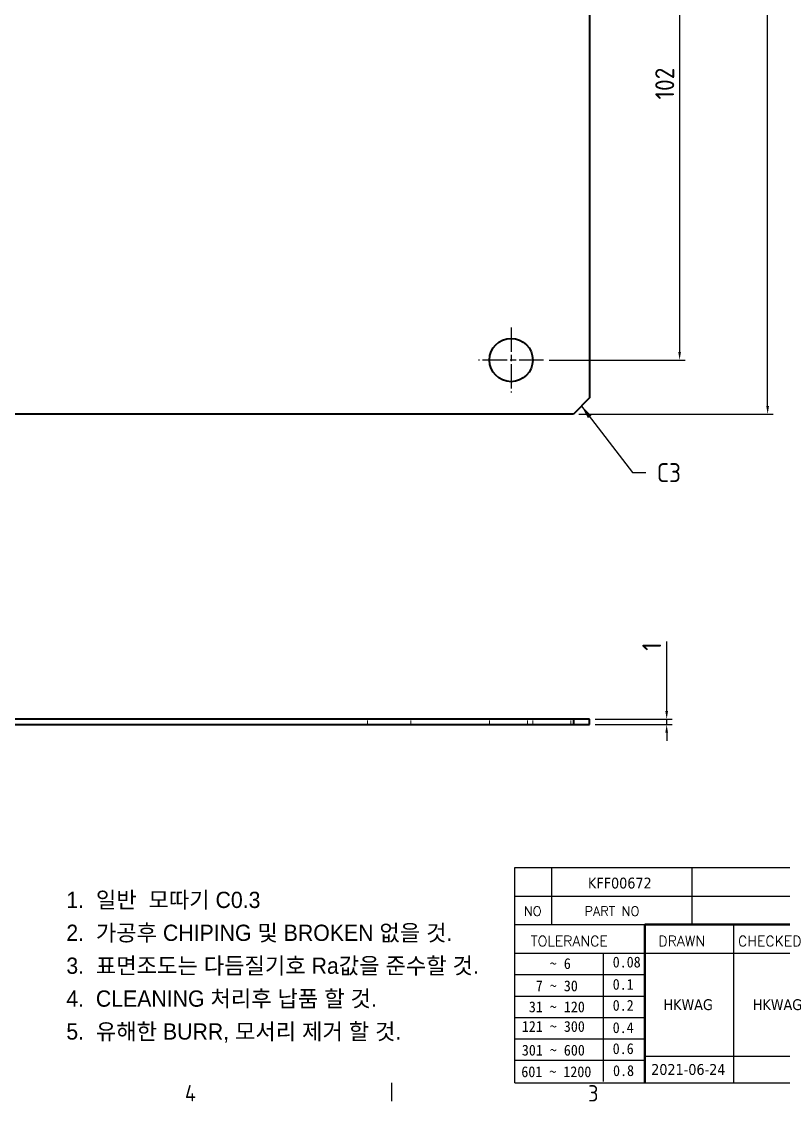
# Model space of a CAD drawing. Header units: millimetres. Extents: x 0 to 594, y 0 to 420.
# Drawn here: x 302.9 to 443.6, y 6.6 to 205.9 of the extents above; entities that cross this region are included whole.
import ezdxf
from ezdxf.enums import TextEntityAlignment as Align

# ---------------------------------------------------------------- set-up
doc = ezdxf.new("R2010")
doc.units = ezdxf.units.MM
doc.linetypes.add('CHAIN', pattern=[0.35429999999999995, 0.2362, -0.0295, 0.0591, -0.0295])
doc.linetypes.add('DASHED', pattern=[0.2067, 0.1654, -0.0413])
doc.layers.get('0').update_dxf_attribs({"color": 3, "lineweight": 25})
for name, color, linetype, lineweight in [('가려진 것(ISO)', 2, 'DASHED', 18), ('가시적인 것(ISO)', 3, 'Continuous', 40), ('경계(ISO)', 7, 'Continuous', 25), ('기호(ISO)', 5, 'Continuous', 25), ('제목(ISO)', 5, 'Continuous', 50), ('중심 표식(ISO)', 1, 'Continuous', 25), ('치수(ISO)', 2, 'Continuous', 25), ('해치(ISO)', 7, 'Continuous', 18)]:
    doc.layers.add(name, color=color, linetype=linetype, lineweight=lineweight)
doc.styles.add('HAN_291', font='')
doc.styles.add('HAN_370', font='', dxfattribs={"width": 2})
doc.styles.add('ISO Proportional', font='arial.ttf')
doc.styles.add('RC_284', font='ROMANC.shx')
doc.styles.add('RC_287', font='ROMANC.shx')
doc.styles.add('RC_292', font='ROMANC.shx')
doc.styles.add('ROMANT_294', font='romant.shx')
doc.styles.add('문자 텍스트_PSTEK_POSCO', font='isocp.shx')
doc.styles.add('치수 텍스트_PSTEK_POSCO', font='isocp.shx')
doc.styles.add('텍스트 스타일198', font='tahoma.ttf')
doc.styles.add('텍스트 스타일333', font='ROMANC.shx', dxfattribs={"width": 0.800000011920929})
doc.styles.get('HAN_291').set_extended_font_data('GulimChe')
doc.styles.get('HAN_370').set_extended_font_data('GulimChe')
doc.dimstyles.new('치수_PSTEK_POSCO', dxfattribs={"dimtxt": 3.5, "dimasz": 1.5, "dimexe": 1, "dimexo": 1, "dimgap": 1, "dimtad": 1, "dimrnd": 1e-08, "dimdsep": 46, "dimtxsty": '치수 텍스트_PSTEK_POSCO', "dimcen": 0.09, "dimdle": 10, "dimclrd": 7, "dimclre": 7, "dimclrt": 2, "dimadec": 1, "dimazin": 2, "dimtfac": 1, "dimtmove": 0, "dimatfit": 3, "dimfxl": 0, "dimtolj": 1, "dimlwd": -1, "dimlwe": -1, "dimarcsym": 0})
doc.dimstyles.new('치수_PSTEK_POSCO$7', dxfattribs={"dimtxt": 3.5, "dimasz": 2.5, "dimexe": 1, "dimexo": 1, "dimgap": 1, "dimtad": 1, "dimrnd": 1e-08, "dimdsep": 46, "dimtxsty": '치수 텍스트_PSTEK_POSCO', "dimcen": 0.09, "dimdle": 10, "dimclrd": 7, "dimclre": 7, "dimclrt": 2, "dimadec": 1, "dimazin": 2, "dimtfac": 1, "dimtmove": 0, "dimatfit": 3, "dimfxl": 0, "dimtolj": 1, "dimlwd": -1, "dimlwe": -1, "dimarcsym": 0})

# ---------------------------------------------------------------- blocks, each defined once
blk = doc.blocks.new('경계 Default Border')
at = {"layer": '경계(ISO)'}
blk.add_line((371.25, 10), (371.25, 6.599999666213989), dxfattribs=at)
at = {"layer": '경계(ISO)', "color": 2, "char_height": 3.00000011920929, "attachment_point": 7, "style": '문자 텍스트_PSTEK_POSCO'}
for s, insert in [('4', (333.0984701308117, 6.59999988079071)), ('3', (407.5435395229536, 6.57139439638704))]:
    blk.add_mtext(s, dxfattribs=dict(at, insert=insert))
blk = doc.blocks.new('제목 블록 PSTEK')
for color, points in [(252, [(317.2195697678507, 17.0593801673321), (322.0326348870767, 21.62682475217465), (322.2781991042243, 21.94392121864296), (317.0471853425802, 16.97985676345368), (318.7512090904202, 16.1899260703855), (316.0018030350395, 12.71868385740789), (316.3356552234328, 13.00206718743325), (318.9235935156908, 16.2694494742633)]), (5, [(321.6183518841322, 17.4193704504104), (319.5281351041078, 18.24969419629727), (322.4505835294948, 22.02344462252142), (317.2195697678507, 17.0593801673321), (318.9235935156908, 16.2694494742633), (316.1741874603099, 12.79820726128571)]), (1, [(324.4839107253602, 19.60711530335299), (325.2419748254881, 19.60711530335299), (325.2419748254881, 20.25857663940324), (321.2266040451076, 20.25857663940324), (321.2266040451076, 19.60711530335299), (321.9846681452406, 19.60711530335299), (321.9846681452406, 15.3430047401139), (324.4839107253602, 15.3430047401139)]), (252, [(324.6615819988275, 19.45905590879572), (325.4196460989604, 19.45905590879572), (325.4196460989604, 20.11051724484596), (325.2419748254881, 20.11051724484596), (325.2419748254881, 19.60711530335299), (324.4839107253602, 19.60711530335299), (324.4839107253602, 15.3430047401139), (322.1623394187076, 15.3430047401139), (322.1623394187076, 15.19494534555726), (324.6615819988275, 15.19494534555726)]), (1, [(329.2277337269622, 20.25857663940324), (325.65654113025, 20.25857663940324), (325.65654113025, 15.3430047401139), (329.3580259941756, 15.3430047401139), (329.3580259941756, 15.9944660761648), (328.1137701654877, 15.9944660761648), (328.1137701654877, 17.56360607323003), (329.2277337269622, 17.56360607323003), (329.2277337269622, 18.25543873810179), (328.1137701654877, 18.25543873810179), (328.1137701654877, 19.60711530335299), (329.2277337269622, 19.60711530335299)]), (252, [(328.2914414389548, 19.45905590879572), (329.4054050004294, 19.45905590879572), (329.4054050004294, 20.11051724484596), (329.2277337269622, 20.11051724484596), (329.2277337269622, 19.60711530335299), (328.1137701654877, 19.60711530335299), (328.1137701654877, 18.25543873810179), (328.2914414389548, 18.25543873810179)]), (1, [(332.3312149849806, 20.25857663940324), (329.8592894925411, 20.25857663940324), (329.8592894925411, 15.3430047401139), (332.3312149849806, 15.3430047401139), (332.3312149849806, 17.4318630164523), (333.0701931098801, 15.3430047401139), (335.4855464857051, 15.3430047401139), (334.2514536401189, 19.30614745124769), (335.4379594596742, 20.25857663940324), (334.3071782107978, 20.25857663940324), (332.3312149849806, 18.99741471888304)]), (252, [(332.5088862584528, 20.1105172448466), (332.3312149849806, 20.1105172448466), (332.3312149849806, 18.99741471888368), (332.5088862584528, 19.11081371413894)]), (252, [(335.6156307331414, 20.11051724484596), (335.2535118015555, 20.11051724484596), (334.2514536401189, 19.30614745124769), (335.4855464857051, 15.3430047401139), (333.1954852176545, 15.3430047401139), (333.2478643833523, 15.19494534555726), (335.6632177591723, 15.19494534555726), (334.4291249135862, 19.15808805669106)]), (252, [(321.9846681452406, 19.60711530335299), (321.4042753185749, 19.60711530335299), (321.4042753185749, 19.45905590879572), (321.9846681452406, 19.45905590879572)]), (252, [(328.2914414389548, 17.41554667867274), (329.4054050004294, 17.41554667867274), (329.4054050004294, 18.10737934354514), (329.2277337269622, 18.10737934354514), (329.2277337269622, 17.56360607323003), (328.1137701654877, 17.56360607323003), (328.1137701654877, 15.9944660761648), (328.2914414389548, 15.9944660761648)]), (252, [(332.5088862584528, 16.92964231796647), (332.3312149849806, 17.43186301645164), (332.3312149849806, 15.3430047401139), (330.0369607660135, 15.3430047401139), (330.0369607660135, 15.19494534555726), (332.5088862584528, 15.19494534555726)]), (252, [(329.5356972676428, 15.8464066816075), (329.3580259941756, 15.8464066816075), (329.3580259941756, 15.3430047401139), (325.8342124037171, 15.3430047401139), (325.8342124037171, 15.19494534555726), (329.5356972676428, 15.19494534555726)])]:
    blk.add_hatch(color=color).paths.add_polyline_path(points)
h = blk.add_hatch(color=1)
edge = h.paths.add_edge_path(flags=0)
edge.add_line((314.2242174273352, 19.60711530335299), (314.2242174273352, 17.00126995915134))
edge.add_line((314.2242174273352, 17.00126995915134), (314.3485873187598, 17.00126995915134))
edge.add_arc((314.3485873187598, 17.6527312952023), 0.6514613360509371, 270, 360)
edge.add_line((315.0000486548106, 17.6527312952023), (315.0000486548106, 18.95565396730211))
edge.add_arc((314.3485873187598, 18.95565396730212), 0.6514613360508712, 0, 90)
edge.add_line((314.3485873187598, 19.60711530335299), (314.2242174273352, 19.60711530335299))
edge = h.paths.add_edge_path()
edge.add_arc((314.9847713324306, 18.28938669179658), 1.969189947606664, 269.9999999999959, 450)
edge.add_line((314.9847713324306, 20.25857663940318), (311.7664314776902, 20.25857663940324))
edge.add_line((311.7664314776902, 20.25857663940324), (311.7664314776902, 15.3430047401139))
edge.add_line((311.7664314776902, 15.3430047401139), (314.2242174273352, 15.3430047401139))
edge.add_line((314.2242174273352, 15.3430047401139), (314.2242174273352, 16.32019674418991))
edge.add_line((314.2242174273352, 16.32019674418991), (314.9847713324307, 16.32019674418991))
h = blk.add_hatch(color=252)
edge = h.paths.add_edge_path()
edge.add_arc((314.9847713324309, 18.28938669179657), 1.969189947606666, 270, 406.8278729790604)
edge.add_arc((315.1624426058984, 18.1413272972396), 1.969189947606962, -90, 53.560984836317004, ccw=False)
edge.add_line((315.1624426058984, 16.17213734963263), (314.4018887008024, 16.17213734963263))
edge.add_line((314.4018887008024, 16.17213734963263), (314.4018887008024, 15.19494534555726))
edge.add_line((314.4018887008024, 15.19494534555726), (311.9441027511573, 15.19494534555726))
edge.add_line((311.9441027511573, 15.19494534555726), (311.9441027511573, 15.3430047401139))
edge.add_line((311.9441027511573, 15.3430047401139), (314.2242174273352, 15.3430047401139))
edge.add_line((314.2242174273352, 15.3430047401139), (314.2242174273352, 16.32019674418991))
edge.add_line((314.2242174273352, 16.32019674418991), (314.9847713324309, 16.32019674418991))
h = blk.add_hatch(color=252)
edge = h.paths.add_edge_path()
edge.add_line((314.4018887008024, 19.45905590879572), (314.5262585922315, 19.45905590879572))
edge.add_arc((314.5262585922314, 18.80759457274939), 0.6514613360463194, 60.4189348879147, 90.00000000000318, ccw=False)
edge.add_arc((314.3485873187602, 18.95565396730057), 0.6514613360524251, 39.96992292766206, 90.00000000009999)
edge.add_line((314.3485873187591, 19.60711530335307), (314.2242174273352, 19.60711530335298))
edge.add_line((314.2242174273352, 19.60711530335299), (314.2242174273352, 17.00126995915134))
edge.add_line((314.2242174273352, 17.00126995915134), (314.3485873187591, 17.00126995915134))
edge.add_arc((314.3485873187568, 17.652731295233), 0.6514613360816299, 270.0000000002, 274.6930825552478)
edge.add_line((314.4018887008024, 17.0034541317032), (314.4018887008024, 19.45905590879572))
at = {"layer": '해치(ISO)'}
h = blk.add_hatch(color=140, dxfattribs=at)
edge = h.paths.add_edge_path()
edge.add_ellipse((330.3660919371412, 20.15576403068321), major_axis=(9.100907360794343, 0), ratio=0.4069904968023172, start_angle=301.3098473703837, end_angle=507.7436900681698)
edge.add_ellipse((331.5340919371412, 20.4634168429492), major_axis=(-9.82350664112931, 0), ratio=0.3942600559756514, start_angle=111.51207141178469, end_angle=334.47025347086895, ccw=False)
edge.add_line((335.1363447531188, 16.8601935978785), (335.0955236905705, 16.99119398620872))
at = {"color": 180}
for p, q in [((182.475792979055, 11.79100474011392), (182.4757929790549, 51.56524660363496)), ((182.4757929790549, 51.56524660363496), (372.4757929537551, 51.56524660363496)), ((189.2651435055721, 51.56524660363496), (189.2651435055722, 41.00524660363494)), ((215.2152739891528, 41.00524660363494), (215.2152739891528, 51.56524660363496)), ((280.8758854511282, 51.56524660363496), (280.8758854511282, 41.00524660363494)), ((310.0881549537552, 51.56524660363496), (310.0881549537553, 41.00524660363494)), ((316.9044520275131, 51.56524660363496), (316.9044520275127, 41.00524660363494)), ((338.4566026226726, 51.56524660363496), (338.4566026226727, 41.00524660363494)), ((372.4757929537551, 51.56524660363496), (372.4757929537551, 11.79100474011389)), ((182.475792979055, 46.2852466036349), (372.4757929537551, 46.28524660363492)), ((182.475792979055, 41.00524660363493), (206.451475290024, 41.00524660363493)), ((222.9401812389276, 11.79100474011392), (222.9401812389276, 41.00524660363494)), ((239.4288871878316, 11.79100474011392), (239.4288871878316, 41.00524660363494)), ((255.9175931367356, 11.79100474011392), (255.9175931367356, 41.00524660363494)), ((268.6918866058747, 41.00524660363494), (268.6918866058747, 30.44524660363498)), ((280.8758854511282, 41.00524660363494), (280.8758854511282, 25.16524660363502)), ((310.088154953755, 41.00524660363494), (310.088154953755, 11.79100474011392)), ((182.475792979055, 35.72524660363497), (206.451475290024, 35.72524660363497)), ((198.8621818849491, 12.02524660363491), (198.8621818849491, 35.72524660363497)), ((206.451475290024, 35.72524660363497), (372.4757929537551, 35.72524660363497)), ((182.475792979055, 31.77524660363492), (206.451475290024, 31.77524660363492)), ((255.917593136736, 30.44524660363498), (372.4757929537552, 30.44524660363501)), ((182.475792979055, 27.82524660363487), (206.451475290024, 27.82524660363487)), ((255.9175931367359, 25.16524660363502), (372.4757929537552, 25.165246603635)), ((268.6918866058744, 25.16524660363502), (268.6918866058744, 11.79100474011392)), ((182.475792979055, 23.87524660363505), (206.451475290024, 23.87524660363505)), ((182.475792979055, 19.92524660363478), (206.451475290024, 19.92524660363478)), ((255.9175931367359, 19.88524660363481), (310.0881549537553, 19.88524660363481)), ((182.475792979055, 15.97524660363496), (206.451475290024, 15.97524660363496)), ((206.451475290024, 16.74100474011396), (255.9175931367359, 16.74100474011396)), ((182.475792979055, 11.79100474011392), (372.4757929537551, 11.79100474011389))]:
    blk.add_line(p, q, dxfattribs=at)
at = {"color": 7, "lineweight": 50}
for p, q in [((206.4514752900237, 11.79100474011392), (206.4514752900237, 41.00524660363494)), ((206.451475290024, 41.00524660363494), (372.4757929537551, 41.00524660363496))]:
    blk.add_line(p, q, dxfattribs=at)
at = {"color": 7}
for p, q in [((322.2781991042243, 21.94392121864296), (317.0471853425802, 16.97985676345368)), ((322.4505835294948, 22.02344462252142), (317.2195697678507, 17.0593801673321)), ((319.5281351041078, 18.24969419629727), (322.4505835294948, 22.02344462252142)), ((322.0326348870767, 21.62682475217465), (322.2781991042243, 21.94392121864296)), ((311.7664314776902, 20.25900474011391), (311.7664314776902, 15.34300474011391)), ((314.9847713324309, 20.25857663940324), (311.7664314776902, 20.25857663940324)), ((314.9847713324309, 20.25857663940324), (311.7664314776902, 20.25857663940324)), ((311.7664314776902, 20.25857663940324), (311.7664314776902, 15.3430047401139)), ((317.2195697678507, 17.0593801673321), (322.0326348870767, 21.62682475217465)), ((325.2419748254881, 20.25857663940324), (321.2266040451076, 20.25857663940324)), ((321.2266040451076, 20.25857663940324), (321.2266040451076, 19.60711530335299)), ((325.2419748254881, 20.25857663940324), (321.2266040451076, 20.25857663940324)), ((321.2266040451076, 20.25857663940324), (321.2266040451076, 19.60711530335299)), ((325.2419748254881, 19.60711530335299), (325.2419748254881, 20.25857663940324)), ((325.2419748254881, 19.60711530335299), (325.2419748254881, 20.25857663940324)), ((325.4196460989604, 20.11051724484596), (325.2419748254881, 20.11051724484596)), ((325.2419748254881, 20.11051724484596), (325.2419748254881, 19.60711530335299)), ((325.4196460989604, 19.45905590879572), (325.4196460989604, 20.11051724484596)), ((329.2277337269622, 20.25857663940324), (325.65654113025, 20.25857663940324)), ((325.65654113025, 20.25857663940324), (325.65654113025, 15.3430047401139)), ((325.65654113025, 20.25857663940324), (325.65654113025, 15.3430047401139)), ((329.2277337269622, 20.25857663940324), (325.65654113025, 20.25857663940324)), ((329.2277337269622, 19.60711530335299), (329.2277337269622, 20.25857663940324)), ((329.2277337269622, 19.60711530335299), (329.2277337269622, 20.25857663940324)), ((329.4054050004294, 20.11051724484596), (329.2277337269622, 20.11051724484596)), ((329.2277337269622, 20.11051724484596), (329.2277337269622, 19.60711530335299)), ((329.4054050004294, 19.45905590879572), (329.4054050004294, 20.11051724484596)), ((332.3312149849806, 20.25857663940324), (329.8592894925411, 20.25857663940324)), ((329.8592894925411, 20.25857663940324), (329.8592894925411, 15.3430047401139)), ((329.8592894925411, 20.25857663940324), (329.8592894925411, 15.3430047401139)), ((332.3312149849806, 20.25857663940324), (329.8592894925411, 20.25857663940324)), ((334.3071782107978, 20.25857663940324), (332.3312149849806, 18.99741471888304)), ((332.3312149849806, 18.99741471888304), (332.3312149849806, 20.25857663940324)), ((334.3071782107978, 20.25857663940324), (332.3312149849806, 18.99741471888304)), ((332.3312149849806, 18.99741471888304), (332.3312149849806, 20.25857663940324)), ((332.5088862584528, 20.1105172448466), (332.3312149849806, 20.1105172448466)), ((332.3312149849806, 20.1105172448466), (332.3312149849806, 18.99741471888368)), ((332.5088862584528, 19.11081371413894), (332.5088862584528, 20.1105172448466)), ((334.2514536401189, 19.30614745124769), (335.4379594596742, 20.25857663940324)), ((334.2514536401189, 19.30614745124769), (335.4379594596742, 20.25857663940324)), ((335.2535118015555, 20.11051724484596), (334.2514536401189, 19.30614745124769)), ((335.4379594596742, 20.25857663940324), (334.3071782107978, 20.25857663940324)), ((335.4379594596742, 20.25857663940324), (334.3071782107978, 20.25857663940324)), ((334.4291249135862, 19.15808805669104), (335.6156307331414, 20.11051724484596)), ((335.6156307331414, 20.11051724484596), (335.2535118015555, 20.11051724484596)), ((314.2242174273352, 17.00126995915134), (314.2242174273352, 19.60711530335299)), ((314.2242174273352, 19.60711530335299), (314.3485873187591, 19.60711530335299)), ((314.3485873187591, 19.60711530335299), (314.2242174273352, 19.60711530335299)), ((314.2242174273352, 19.60711530335299), (314.2242174273352, 17.00126995915134)), ((314.2242174273352, 17.00126995915134), (314.2242174273352, 19.60711530335299)), ((314.2242174273352, 19.60711530335299), (314.3485873187591, 19.60711530335299)), ((314.4018887008024, 19.45905590879572), (314.5262585922314, 19.45905590879572)), ((314.4018887008024, 17.0034541317032), (314.4018887008024, 19.45905590879572)), ((315.0000486548106, 18.95565396730275), (315.0000486548106, 17.65273129520161)), ((315.0000486548106, 18.95565396730275), (315.0000486548106, 17.65273129520161)), ((321.6183518841322, 17.4193704504104), (319.5281351041078, 18.24969419629727)), ((321.2266040451076, 19.60711530335299), (321.9846681452406, 19.60711530335299)), ((321.2266040451076, 19.60711530335299), (321.9846681452406, 19.60711530335299)), ((321.4042753185749, 19.60711530335299), (321.4042753185749, 19.45905590879572)), ((321.9846681452406, 19.60711530335299), (321.4042753185749, 19.60711530335299)), ((321.4042753185749, 19.45905590879572), (321.9846681452406, 19.45905590879572)), ((321.9846681452406, 19.60711530335299), (321.9846681452406, 15.3430047401139)), ((321.9846681452406, 19.45905590879572), (321.9846681452406, 19.60711530335299)), ((321.9846681452406, 19.60711530335299), (321.9846681452406, 15.3430047401139)), ((324.4839107253602, 19.60711530335299), (325.2419748254881, 19.60711530335299)), ((324.4839107253602, 15.3430047401139), (324.4839107253602, 19.60711530335299)), ((325.2419748254881, 19.60711530335299), (324.4839107253602, 19.60711530335299)), ((324.4839107253602, 19.60711530335299), (324.4839107253602, 15.3430047401139)), ((324.4839107253602, 19.60711530335299), (325.2419748254881, 19.60711530335299)), ((324.4839107253602, 15.3430047401139), (324.4839107253602, 19.60711530335299)), ((324.6615819988275, 19.45905590879572), (325.4196460989604, 19.45905590879572)), ((324.6615819988275, 15.19494534555726), (324.6615819988275, 19.45905590879572)), ((328.1137701654877, 18.25543873810179), (328.1137701654877, 19.60711530335299)), ((328.1137701654877, 19.60711530335299), (329.2277337269622, 19.60711530335299)), ((329.2277337269622, 19.60711530335299), (328.1137701654877, 19.60711530335299)), ((328.1137701654877, 19.60711530335299), (328.1137701654877, 18.25543873810179)), ((328.1137701654877, 18.25543873810179), (328.1137701654877, 19.60711530335299)), ((328.1137701654877, 19.60711530335299), (329.2277337269622, 19.60711530335299)), ((329.2277337269622, 18.25543873810179), (328.1137701654877, 18.25543873810179)), ((328.1137701654877, 18.25543873810179), (328.2914414389548, 18.25543873810179)), ((329.2277337269622, 18.25543873810179), (328.1137701654877, 18.25543873810179)), ((328.2914414389548, 18.25543873810179), (328.2914414389548, 19.45905590879572)), ((328.2914414389548, 19.45905590879572), (329.4054050004294, 19.45905590879572)), ((329.2277337269622, 17.56360607323003), (329.2277337269622, 18.25543873810179)), ((329.2277337269622, 17.56360607323003), (329.2277337269622, 18.25543873810179)), ((329.4054050004294, 18.10737934354514), (329.2277337269622, 18.10737934354514)), ((329.2277337269622, 18.10737934354514), (329.2277337269622, 17.56360607323003)), ((329.4054050004294, 17.41554667867274), (329.4054050004294, 18.10737934354514)), ((332.3312149849806, 18.99741471888368), (332.5088862584528, 19.11081371413894)), ((335.4855464857051, 15.3430047401139), (334.2514536401189, 19.30614745124769)), ((334.2514536401189, 19.30614745124769), (335.4855464857051, 15.3430047401139)), ((335.4855464857051, 15.3430047401139), (334.2514536401189, 19.30614745124769)), ((335.6632177591723, 15.19494534555726), (334.4291249135862, 19.15808805669104)), ((314.3485873187591, 17.00126995915134), (314.2242174273352, 17.00126995915134)), ((314.2242174273352, 17.00126995915134), (314.3485873187591, 17.00126995915134)), ((314.3485873187591, 17.00126995915134), (314.2242174273352, 17.00126995915134)), ((314.2242174273352, 16.32019674418991), (314.9847713324309, 16.32019674418991)), ((314.2242174273352, 15.3430047401139), (314.2242174273352, 16.32019674418991)), ((314.9847713324309, 16.32019674418991), (314.2242174273352, 16.32019674418991)), ((314.2242174273352, 16.32019674418991), (314.2242174273352, 15.3430047401139)), ((314.2242174273352, 16.32019674418991), (314.9847713324309, 16.32019674418991)), ((314.2242174273352, 15.3430047401139), (314.2242174273352, 16.32019674418991)), ((314.4018887008024, 16.17213734963263), (315.162442605898, 16.17213734963263)), ((314.4018887008024, 15.19494534555726), (314.4018887008024, 16.17213734963263)), ((318.7512090904202, 16.1899260703855), (316.0018030350395, 12.71868385740789)), ((316.1741874603099, 12.79820726128571), (321.6183518841322, 17.4193704504104)), ((318.9235935156908, 16.2694494742633), (316.1741874603099, 12.79820726128571)), ((316.3356552234328, 13.00206718743325), (318.9235935156908, 16.2694494742633)), ((317.0471853425802, 16.97985676345368), (318.7512090904202, 16.1899260703855)), ((318.9235935156908, 16.2694494742633), (317.2195697678507, 17.0593801673321)), ((317.2195697678507, 17.0593801673321), (318.9235935156908, 16.2694494742633)), ((328.1137701654877, 17.56360607323003), (329.2277337269622, 17.56360607323003)), ((328.1137701654877, 15.9944660761648), (328.1137701654877, 17.56360607323003)), ((329.2277337269622, 17.56360607323003), (328.1137701654877, 17.56360607323003)), ((328.1137701654877, 17.56360607323003), (328.1137701654877, 15.9944660761648)), ((328.1137701654877, 17.56360607323003), (329.2277337269622, 17.56360607323003)), ((328.1137701654877, 15.9944660761648), (328.1137701654877, 17.56360607323003)), ((329.3580259941756, 15.9944660761648), (328.1137701654877, 15.9944660761648)), ((328.1137701654877, 15.9944660761648), (328.2914414389548, 15.9944660761648)), ((329.3580259941756, 15.9944660761648), (328.1137701654877, 15.9944660761648)), ((328.2914414389548, 15.9944660761648), (328.2914414389548, 17.41554667867274)), ((328.2914414389548, 17.41554667867274), (329.4054050004294, 17.41554667867274)), ((329.3580259941756, 15.3430047401139), (329.3580259941756, 15.9944660761648)), ((329.3580259941756, 15.3430047401139), (329.3580259941756, 15.9944660761648)), ((332.3312149849806, 17.4318630164523), (333.0701931098801, 15.3430047401139)), ((332.3312149849806, 15.3430047401139), (332.3312149849806, 17.4318630164523)), ((332.5088862584528, 16.92964231796647), (332.3312149849806, 17.43186301645164)), ((332.3312149849806, 17.43186301645164), (332.3312149849806, 15.3430047401139)), ((332.3312149849806, 17.4318630164523), (333.0701931098801, 15.3430047401139)), ((332.3312149849806, 15.3430047401139), (332.3312149849806, 17.4318630164523)), ((332.5088862584528, 15.19494534555726), (332.5088862584528, 16.92964231796647)), ((345.0447381189468, 17.50375595811051), (344.9867755289346, 17.689895936919)), ((311.7664314776902, 15.3430047401139), (314.2242174273352, 15.3430047401139)), ((311.7664314776902, 15.3430047401139), (314.2242174273352, 15.3430047401139)), ((314.2242174273352, 15.3430047401139), (311.9441027511573, 15.3430047401139)), ((311.9441027511573, 15.3430047401139), (311.9441027511573, 15.19494534555726)), ((311.9441027511573, 15.19494534555726), (314.4018887008024, 15.19494534555726)), ((321.9846681452406, 15.3430047401139), (324.4839107253602, 15.3430047401139)), ((321.9846681452406, 15.3430047401139), (324.4839107253602, 15.3430047401139)), ((324.4839107253602, 15.3430047401139), (322.1623394187076, 15.3430047401139)), ((322.1623394187076, 15.3430047401139), (322.1623394187076, 15.19494534555726)), ((322.1623394187076, 15.19494534555726), (324.6615819988275, 15.19494534555726)), ((325.65654113025, 15.3430047401139), (329.3580259941756, 15.3430047401139)), ((325.65654113025, 15.3430047401139), (329.3580259941756, 15.3430047401139)), ((329.3580259941756, 15.3430047401139), (325.8342124037171, 15.3430047401139)), ((325.8342124037171, 15.3430047401139), (325.8342124037171, 15.19494534555726)), ((325.8342124037171, 15.19494534555726), (329.5356972676428, 15.19494534555726)), ((329.5356972676428, 15.8464066816075), (329.3580259941756, 15.8464066816075)), ((329.3580259941756, 15.8464066816075), (329.3580259941756, 15.3430047401139)), ((329.5356972676428, 15.19494534555726), (329.5356972676428, 15.8464066816075)), ((329.8592894925411, 15.3430047401139), (332.3312149849806, 15.3430047401139)), ((329.8592894925411, 15.3430047401139), (332.3312149849806, 15.3430047401139)), ((332.3312149849806, 15.3430047401139), (330.0369607660135, 15.3430047401139)), ((330.0369607660135, 15.3430047401139), (330.0369607660135, 15.19494534555726)), ((330.0369607660135, 15.19494534555726), (332.5088862584528, 15.19494534555726)), ((333.0701931098801, 15.3430047401139), (335.4855464857051, 15.3430047401139)), ((333.0701931098801, 15.3430047401139), (335.4855464857051, 15.3430047401139)), ((335.4855464857051, 15.3430047401139), (333.1954852176545, 15.3430047401139)), ((333.1954852176545, 15.3430047401139), (333.2478643833523, 15.19494534555726)), ((333.2478643833523, 15.19494534555726), (335.6632177591723, 15.19494534555726)), ((316.0018030350395, 12.71868385740789), (316.3356552234328, 13.00206718743325))]:
    blk.add_line(p, q, dxfattribs=at)
at = {"color": 5}
for p, q in [((322.4505835294948, 22.02344462252142), (317.2195697678507, 17.0593801673321)), ((319.5281351041078, 18.24969419629727), (322.4505835294948, 22.02344462252142)), ((321.6183518841322, 17.4193704504104), (319.5281351041078, 18.24969419629727)), ((316.1741874603099, 12.79820726128571), (321.6183518841322, 17.4193704504104)), ((318.9235935156908, 16.2694494742633), (316.1741874603099, 12.79820726128571)), ((317.2195697678507, 17.0593801673321), (318.9235935156908, 16.2694494742633))]:
    blk.add_line(p, q, dxfattribs=at)
at = {"color": 1}
for p, q in [((314.9847713324309, 20.25857663940324), (311.7664314776902, 20.25857663940324)), ((311.7664314776902, 20.25857663940324), (311.7664314776902, 15.3430047401139)), ((325.2419748254881, 20.25857663940324), (321.2266040451076, 20.25857663940324)), ((321.2266040451076, 20.25857663940324), (321.2266040451076, 19.60711530335299)), ((325.2419748254881, 19.60711530335299), (325.2419748254881, 20.25857663940324)), ((329.2277337269622, 20.25857663940324), (325.65654113025, 20.25857663940324)), ((325.65654113025, 20.25857663940324), (325.65654113025, 15.3430047401139)), ((329.2277337269622, 19.60711530335299), (329.2277337269622, 20.25857663940324)), ((332.3312149849806, 20.25857663940324), (329.8592894925411, 20.25857663940324)), ((329.8592894925411, 20.25857663940324), (329.8592894925411, 15.3430047401139)), ((334.3071782107978, 20.25857663940324), (332.3312149849806, 18.99741471888304)), ((332.3312149849806, 18.99741471888304), (332.3312149849806, 20.25857663940324)), ((334.2514536401189, 19.30614745124769), (335.4379594596742, 20.25857663940324)), ((335.4379594596742, 20.25857663940324), (334.3071782107978, 20.25857663940324)), ((314.2242174273352, 17.00126995915134), (314.2242174273352, 19.60711530335299)), ((314.2242174273352, 19.60711530335299), (314.3485873187591, 19.60711530335299)), ((315.0000486548106, 18.95565396730275), (315.0000486548106, 17.65273129520161)), ((321.2266040451076, 19.60711530335299), (321.9846681452406, 19.60711530335299)), ((321.9846681452406, 19.60711530335299), (321.9846681452406, 15.3430047401139)), ((324.4839107253602, 19.60711530335299), (325.2419748254881, 19.60711530335299)), ((324.4839107253602, 15.3430047401139), (324.4839107253602, 19.60711530335299)), ((328.1137701654877, 18.25543873810179), (328.1137701654877, 19.60711530335299)), ((328.1137701654877, 19.60711530335299), (329.2277337269622, 19.60711530335299)), ((329.2277337269622, 18.25543873810179), (328.1137701654877, 18.25543873810179)), ((329.2277337269622, 17.56360607323003), (329.2277337269622, 18.25543873810179)), ((335.4855464857051, 15.3430047401139), (334.2514536401189, 19.30614745124769)), ((314.3485873187591, 17.00126995915134), (314.2242174273352, 17.00126995915134)), ((314.2242174273352, 16.32019674418991), (314.9847713324309, 16.32019674418991)), ((314.2242174273352, 15.3430047401139), (314.2242174273352, 16.32019674418991)), ((328.1137701654877, 17.56360607323003), (329.2277337269622, 17.56360607323003)), ((328.1137701654877, 15.9944660761648), (328.1137701654877, 17.56360607323003)), ((329.3580259941756, 15.9944660761648), (328.1137701654877, 15.9944660761648)), ((329.3580259941756, 15.3430047401139), (329.3580259941756, 15.9944660761648)), ((332.3312149849806, 17.4318630164523), (333.0701931098801, 15.3430047401139)), ((332.3312149849806, 15.3430047401139), (332.3312149849806, 17.4318630164523)), ((311.7664314776902, 15.3430047401139), (314.2242174273352, 15.3430047401139)), ((321.9846681452406, 15.3430047401139), (324.4839107253602, 15.3430047401139)), ((325.65654113025, 15.3430047401139), (329.3580259941756, 15.3430047401139)), ((329.8592894925411, 15.3430047401139), (332.3312149849806, 15.3430047401139)), ((333.0701931098801, 15.3430047401139), (335.4855464857051, 15.3430047401139))]:
    blk.add_line(p, q, dxfattribs=at)
at = {"color": 7}
for centre, radius, start, end in [((314.9847713324309, 18.28938669179658), 1.969189947606665, 270, 90), ((314.9847713324309, 18.28938669179658), 1.969189947606665, 270, 90), ((314.3485873187598, 18.95565396730211), 0.6514613360508712, 0, 90), ((314.3485873187602, 18.95565396730057), 0.6514613360524251, 39.96992292766117, 90), ((314.3485873187598, 18.95565396730212), 0.6514613360508712, 0, 90), ((314.5262585922314, 18.80759457274939), 0.6514613360463193, 60.41893488791137, 90), ((314.9847713324307, 18.2893866917965), 1.969189947606594, 270, 46.82787297909833), ((315.1624426058984, 18.1413272972396), 1.969189947606961, 270, 53.56098483636067), ((314.3485873187597, 17.65273129520228), 0.6514613360509381, 270, 0), ((314.3485873187598, 17.6527312952023), 0.6514613360509381, 270, 0), ((314.3485873187568, 17.652731295233), 0.6514613360816299, 270, 274.6930825552478)]:
    blk.add_arc(centre, radius, start, end, dxfattribs=at)
at = {"color": 1}
for centre, radius, start, end in [((314.9847713324309, 18.28938669179657), 1.969189947606665, 270, 90), ((314.3485873187598, 18.95565396730211), 0.6514613360508712, 0, 90), ((314.3485873187598, 17.6527312952023), 0.6514613360509381, 270, 0)]:
    blk.add_arc(centre, radius, start, end, dxfattribs=at)
at = {"layer": '제목(ISO)', "lineweight": 18}
blk.add_line((182.475792979055, 35.72500474011393), (182.475792979055, 11.79100474011392), dxfattribs=at)
at = {"layer": '제목(ISO)'}
for p, q in [((322.2781991042243, 21.94392121864296), (317.0471853425802, 16.97985676345368)), ((322.4505835294948, 22.02344462252142), (317.2195697678507, 17.0593801673321)), ((319.5281351041078, 18.24969419629727), (322.4505835294948, 22.02344462252142)), ((322.0326348870767, 21.62682475217465), (322.2781991042243, 21.94392121864296)), ((314.9847713324306, 20.25857663940324), (311.7664314776902, 20.25857663940324)), ((311.7664314776902, 20.25857663940324), (311.7664314776902, 15.3430047401139)), ((317.2195697678507, 17.0593801673321), (322.0326348870767, 21.62682475217465)), ((325.2419748254881, 20.25857663940324), (321.2266040451076, 20.25857663940324)), ((321.2266040451076, 20.25857663940324), (321.2266040451076, 19.60711530335299)), ((325.2419748254881, 19.60711530335299), (325.2419748254881, 20.25857663940324)), ((325.4196460989604, 20.11051724484596), (325.2419748254881, 20.11051724484596)), ((325.2419748254881, 20.11051724484596), (325.2419748254881, 19.60711530335299)), ((325.4196460989604, 19.45905590879572), (325.4196460989604, 20.11051724484596)), ((329.2277337269622, 20.25857663940324), (325.65654113025, 20.25857663940324)), ((325.65654113025, 20.25857663940324), (325.65654113025, 15.3430047401139)), ((329.2277337269622, 19.60711530335299), (329.2277337269622, 20.25857663940324)), ((329.4054050004294, 20.11051724484596), (329.2277337269622, 20.11051724484596)), ((329.2277337269622, 20.11051724484596), (329.2277337269622, 19.60711530335299)), ((329.4054050004294, 19.45905590879572), (329.4054050004294, 20.11051724484596)), ((332.3312149849806, 20.25857663940324), (329.8592894925411, 20.25857663940324)), ((329.8592894925411, 20.25857663940324), (329.8592894925411, 15.3430047401139)), ((334.3071782107978, 20.25857663940324), (332.3312149849806, 18.99741471888304)), ((332.3312149849806, 18.99741471888304), (332.3312149849806, 20.25857663940324)), ((332.5088862584528, 20.1105172448466), (332.3312149849806, 20.1105172448466)), ((332.3312149849806, 20.1105172448466), (332.3312149849806, 18.99741471888368)), ((332.5088862584528, 19.11081371413894), (332.5088862584528, 20.1105172448466)), ((334.2514536401189, 19.30614745124769), (335.4379594596742, 20.25857663940324)), ((335.2535118015555, 20.11051724484596), (334.2514536401189, 19.30614745124769)), ((335.4379594596742, 20.25857663940324), (334.3071782107978, 20.25857663940324)), ((334.4291249135862, 19.15808805669106), (335.6156307331414, 20.11051724484596)), ((335.6156307331414, 20.11051724484596), (335.2535118015555, 20.11051724484596)), ((314.2242174273352, 17.00126995915134), (314.2242174273352, 19.60711530335299)), ((314.2242174273352, 19.60711530335299), (314.3485873187598, 19.60711530335299)), ((314.3485873187591, 19.60711530335299), (314.2242174273352, 19.60711530335299)), ((314.2242174273352, 19.60711530335299), (314.2242174273352, 17.00126995915134)), ((314.4018887008024, 19.45905590879572), (314.5262585922314, 19.45905590879572)), ((314.4018887008024, 17.0034541317032), (314.4018887008024, 19.45905590879572)), ((315.0000486548106, 18.95565396730211), (315.0000486548106, 17.6527312952023)), ((321.6183518841322, 17.4193704504104), (319.5281351041078, 18.24969419629727)), ((321.2266040451076, 19.60711530335299), (321.9846681452406, 19.60711530335299)), ((321.9846681452406, 19.60711530335299), (321.4042753185749, 19.60711530335299)), ((321.4042753185749, 19.60711530335299), (321.4042753185749, 19.45905590879572)), ((321.4042753185749, 19.45905590879572), (321.9846681452406, 19.45905590879572)), ((321.9846681452406, 19.60711530335299), (321.9846681452406, 15.3430047401139)), ((321.9846681452406, 19.45905590879572), (321.9846681452406, 19.60711530335299)), ((324.4839107253602, 19.60711530335299), (325.2419748254881, 19.60711530335299)), ((324.4839107253602, 15.3430047401139), (324.4839107253602, 19.60711530335299)), ((325.2419748254881, 19.60711530335299), (324.4839107253602, 19.60711530335299)), ((324.4839107253602, 19.60711530335299), (324.4839107253602, 15.3430047401139)), ((324.6615819988275, 19.45905590879572), (325.4196460989604, 19.45905590879572)), ((324.6615819988275, 15.19494534555726), (324.6615819988275, 19.45905590879572)), ((328.1137701654877, 18.25543873810179), (328.1137701654877, 19.60711530335299)), ((328.1137701654877, 19.60711530335299), (329.2277337269622, 19.60711530335299)), ((329.2277337269622, 19.60711530335299), (328.1137701654877, 19.60711530335299)), ((328.1137701654877, 19.60711530335299), (328.1137701654877, 18.25543873810179)), ((329.2277337269622, 18.25543873810179), (328.1137701654877, 18.25543873810179)), ((328.1137701654877, 18.25543873810179), (328.2914414389548, 18.25543873810179)), ((328.2914414389548, 19.45905590879572), (329.4054050004294, 19.45905590879572)), ((328.2914414389548, 18.25543873810179), (328.2914414389548, 19.45905590879572)), ((329.2277337269622, 17.56360607323003), (329.2277337269622, 18.25543873810179)), ((329.4054050004294, 18.10737934354514), (329.2277337269622, 18.10737934354514)), ((329.2277337269622, 18.10737934354514), (329.2277337269622, 17.56360607323003)), ((329.4054050004294, 17.41554667867274), (329.4054050004294, 18.10737934354514)), ((332.3312149849806, 18.99741471888368), (332.5088862584528, 19.11081371413894)), ((335.4855464857051, 15.3430047401139), (334.2514536401189, 19.30614745124769)), ((334.2514536401189, 19.30614745124769), (335.4855464857051, 15.3430047401139)), ((335.6632177591723, 15.19494534555726), (334.4291249135862, 19.15808805669106)), ((314.3485873187598, 17.00126995915134), (314.2242174273352, 17.00126995915134)), ((314.2242174273352, 17.00126995915134), (314.3485873187591, 17.00126995915134)), ((314.2242174273352, 15.3430047401139), (314.2242174273352, 16.32019674418991)), ((314.2242174273352, 16.32019674418991), (314.9847713324307, 16.32019674418991)), ((314.9847713324309, 16.32019674418991), (314.2242174273352, 16.32019674418991)), ((314.2242174273352, 16.32019674418991), (314.2242174273352, 15.3430047401139)), ((314.4018887008024, 15.19494534555726), (314.4018887008024, 16.17213734963263)), ((314.4018887008024, 16.17213734963263), (315.1624426058984, 16.17213734963263)), ((318.7512090904202, 16.1899260703855), (316.0018030350395, 12.71868385740789)), ((316.1741874603099, 12.79820726128571), (321.6183518841322, 17.4193704504104)), ((318.9235935156908, 16.2694494742633), (316.1741874603099, 12.79820726128571)), ((316.3356552234328, 13.00206718743325), (318.9235935156908, 16.2694494742633)), ((317.0471853425802, 16.97985676345368), (318.7512090904202, 16.1899260703855)), ((317.2195697678507, 17.0593801673321), (318.9235935156908, 16.2694494742633)), ((318.9235935156908, 16.2694494742633), (317.2195697678507, 17.0593801673321)), ((328.1137701654877, 15.9944660761648), (328.1137701654877, 17.56360607323003)), ((328.1137701654877, 17.56360607323003), (329.2277337269622, 17.56360607323003)), ((329.2277337269622, 17.56360607323003), (328.1137701654877, 17.56360607323003)), ((328.1137701654877, 17.56360607323003), (328.1137701654877, 15.9944660761648)), ((329.3580259941756, 15.9944660761648), (328.1137701654877, 15.9944660761648)), ((328.1137701654877, 15.9944660761648), (328.2914414389548, 15.9944660761648)), ((328.2914414389548, 17.41554667867274), (329.4054050004294, 17.41554667867274)), ((328.2914414389548, 15.9944660761648), (328.2914414389548, 17.41554667867274)), ((329.3580259941756, 15.3430047401139), (329.3580259941756, 15.9944660761648)), ((332.3312149849806, 15.3430047401139), (332.3312149849806, 17.4318630164523)), ((332.3312149849806, 17.4318630164523), (333.0701931098801, 15.3430047401139)), ((332.5088862584528, 16.92964231796647), (332.3312149849806, 17.43186301645164)), ((332.3312149849806, 17.43186301645164), (332.3312149849806, 15.3430047401139)), ((332.5088862584528, 15.19494534555726), (332.5088862584528, 16.92964231796647)), ((311.7664314776902, 15.3430047401139), (314.2242174273352, 15.3430047401139)), ((314.2242174273352, 15.3430047401139), (311.9441027511573, 15.3430047401139)), ((311.9441027511573, 15.3430047401139), (311.9441027511573, 15.19494534555726)), ((311.9441027511573, 15.19494534555726), (314.4018887008024, 15.19494534555726)), ((321.9846681452406, 15.3430047401139), (324.4839107253602, 15.3430047401139)), ((324.4839107253602, 15.3430047401139), (322.1623394187076, 15.3430047401139)), ((322.1623394187076, 15.3430047401139), (322.1623394187076, 15.19494534555726)), ((322.1623394187076, 15.19494534555726), (324.6615819988275, 15.19494534555726)), ((325.65654113025, 15.3430047401139), (329.3580259941756, 15.3430047401139)), ((329.3580259941756, 15.3430047401139), (325.8342124037171, 15.3430047401139)), ((325.8342124037171, 15.3430047401139), (325.8342124037171, 15.19494534555726)), ((325.8342124037171, 15.19494534555726), (329.5356972676428, 15.19494534555726)), ((329.5356972676428, 15.8464066816075), (329.3580259941756, 15.8464066816075)), ((329.3580259941756, 15.8464066816075), (329.3580259941756, 15.3430047401139)), ((329.5356972676428, 15.19494534555726), (329.5356972676428, 15.8464066816075)), ((329.8592894925411, 15.3430047401139), (332.3312149849806, 15.3430047401139)), ((332.3312149849806, 15.3430047401139), (330.0369607660135, 15.3430047401139)), ((330.0369607660135, 15.3430047401139), (330.0369607660135, 15.19494534555726)), ((330.0369607660135, 15.19494534555726), (332.5088862584528, 15.19494534555726)), ((333.0701931098801, 15.3430047401139), (335.4855464857051, 15.3430047401139)), ((335.4855464857051, 15.3430047401139), (333.1954852176545, 15.3430047401139)), ((333.1954852176545, 15.3430047401139), (333.2478643833523, 15.19494534555726)), ((333.2478643833523, 15.19494534555726), (335.6632177591723, 15.19494534555726)), ((316.0018030350395, 12.71868385740789), (316.3356552234328, 13.00206718743325))]:
    blk.add_line(p, q, dxfattribs=at)
at = {"layer": '제목(ISO)', "color": 4}
blk.add_line((335.1363447531188, 16.8601935978785), (335.0955236905705, 16.99119398620872), dxfattribs=at)
at = {"layer": '제목(ISO)'}
for centre, radius, start, end in [((314.9847713324306, 18.28938669179658), 1.969189947606664, 46.82787297909431, 90), ((314.3485873187598, 18.95565396730212), 0.6514613360508712, 0, 90), ((314.3485873187602, 18.95565396730057), 0.6514613360524251, 39.96992292766117, 90), ((314.5262585922314, 18.80759457274939), 0.6514613360463193, 60.41893488791137, 90), ((314.9847713324307, 18.2893866917965), 1.969189947606594, 270, 46.82787297909833), ((314.9847713324309, 18.28938669179657), 1.969189947606666, 270, 46.8278729790603), ((315.1624426058984, 18.1413272972396), 1.969189947606962, 270, 53.56098483631701), ((314.3485873187598, 17.6527312952023), 0.6514613360509371, 270, 0), ((314.3485873187568, 17.652731295233), 0.6514613360816299, 270, 274.6930825552478)]:
    blk.add_arc(centre, radius, start, end, dxfattribs=at)
at = {"layer": '제목(ISO)', "color": 4}
for centre, major_axis, ratio, start_param, end_param in [((331.5340919371412, 20.4634168429492), (9.82350664112931, 0), 0.3942600559756514, 5.087845455444478, 8.97919982663645), ((330.3660919371412, 20.15576403068321), (9.100907360794343, 0), 0.4069904968023172, 5.258848905294775, 8.861799147915196)]:
    blk.add_ellipse(centre, major_axis=major_axis, ratio=ratio, start_param=start_param, end_param=end_param, dxfattribs=at)
at = {"color": 2}
for s, height, style, p in [('NO', 1.742399930953979, 'RC_284', (184.135398793432, 42.62317362549192)), ('PART NO', 1.742399930953979, 'RC_284', (195.3359407378685, 42.62317362549192)), ('DESCRIPTION', 1.742399930953979, 'RC_284', (240.4025565652523, 42.62317362549192)), ("Q'TY", 1.742399930953979, 'RC_284', (310.1440786515383, 42.62317362549192)), ('COLOR/FINISH', 1.742399930953979, 'RC_284', (317.7725341324144, 42.62317362549192)), ('REMARK', 1.742399930953979, 'RC_284', (348.346649953877, 42.62317362549192)), (' TOLERANCE', 1.899999976158142, 'RC_287', (184.0872874387979, 37.00893196870329)), ('DRAWN', 1.899999976158142, 'RC_287', (208.9766620976279, 37.00893196870329)), ('CHECKED', 1.899999976158142, 'RC_287', (223.6856844514997, 37.00893196870329)), ('APPROVED', 1.899999976158142, 'RC_287', (239.7795453577791, 37.00893196870329)), ('UNIT', 1.742399930953979, 'RC_284', (259.1652673287452, 37.34317362549218)), ('SCALE', 1.742399930953979, 'RC_284', (270.2934779252897, 37.34317362549218)), ('MODEL NAME', 2.178000062704086, 'RC_292', (284.096330289083, 37.25462520371384)), ('    ~ 6', 2.000000029802322, 'HAN_291', (183.7721304966814, 32.8176515608431)), ('0.08', 2.000000029802322, 'HAN_291', (200.5467345600617, 33.09873600004101)), ('PART NAME', 2.178000062704086, 'RC_292', (285.1416959765849, 32.03045329421792)), ('mm', 1.742399930953979, 'RC_284', (259.6505418159997, 32.3543089683787)), ('  7 ~ 30', 2.000000029802322, 'HAN_291', (183.7721304966814, 28.70538114822415)), ('0.1', 2.000000029802322, 'HAN_291', (200.5467345600617, 28.98646558742206)), (' DWG NO.', 2.178000062704086, 'RC_292', (284.8124284083233, 26.75045329421772)), (' 31 ~ 120', 2.000000029802322, 'HAN_291', (183.7721304966814, 24.82628181916237)), ('0.2', 2.000000029802322, 'HAN_291', (200.5467345600617, 25.10736625836028)), ('121 ~ 300', 2.000000029802322, 'HAN_291', (183.7721304966814, 21.21401206133254)), ('0.4', 2.000000029802322, 'HAN_291', (200.5467345600617, 20.99509650053045)), ('SIZE', 1.742399930953979, 'RC_284', (259.1652673287452, 21.69497768947366)), ('REFERENCE', 2.178000062704086, 'RC_292', (278.2741065029841, 21.43214925458022)), ('301 ~ 600', 2.000000029802322, 'HAN_291', (183.7721304966814, 16.83491273227077)), ('0.6', 2.000000029802322, 'HAN_291', (200.5467345600617, 17.11599717146868)), ('601 ~ 1200', 2.000000029802322, 'HAN_291', (183.6802025156883, 12.84759660881125)), ('0.8', 2.000000029802322, 'HAN_291', (200.6097246063884, 13.05732192299702))]:
    blk.add_text(s, height=height, dxfattribs=dict(at, style=style)).set_placement(p)
at = {"color": 2, "style": 'RC_284'}
blk.add_text('MATERIAL', height=1.742399930953979, dxfattribs=at).set_placement((295.4820202024417, 43.64524660363492), align=Align.MIDDLE_CENTER)
at = {"color": 7, "style": '텍스트 스타일333', "width": 0.7999999523162842}
blk.add_text('N/S', height=2.000000029802322, dxfattribs=at).set_placement((274.7838860285014, 33.08524660363496), align=Align.MIDDLE_CENTER)
at = {"color": 2, "style": '텍스트 스타일333', "width": 0.7999999523162842}
blk.add_text('3rd ANGLE PROJ.', height=2.000000029802322, dxfattribs=at).set_placement((256.8430306642954, 26.76148381654429))
at = {"color": 7, "style": 'ROMANT_294'}
for s, p in [('POWER', (342.82727231297, 20.97115304607566)), ('SYSTEM', (342.82727231297, 17.3284636719184)), ('TECHNOLOGY', (342.82727231297, 13.57194088644453))]:
    blk.add_text(s, height=2.700000107288361, dxfattribs=at).set_placement(p)
at = {"color": 7, "insert": (320.8519732224835, 14.21236326823155), "char_height": 1.400000005960464, "attachment_point": 1, "line_spacing_factor": 0.3319999873638153, "style": 'HAN_370'}
blk.add_mtext('\\fHY견고딕|b0|i0;\\H1.4000;피에스텍', dxfattribs=at)
at = {"layer": '제목(ISO)', "color": 7, "style": '텍스트 스타일198'}
for tag, p in [('부품_번호_001', (195.9797614969204, 47.68004260673702)), ('설명_001', (233.823429548993, 47.92245856837096)), ('재질_001', (293.8191592078832, 47.92524659519488)), ("3._Q'TY_001", (312.7051684940307, 47.92188863680521)), ('질량\\P3;_001', (350.3046145979153, 48.1643332325385)), ('1._MODEL_NAME_001', (326.2265096999781, 37.52172745615292)), ('제목_001', (333.5584662743366, 32.12134217035067)), ('부품_번호_001', (334.6390017501523, 26.8052465951949)), ('설계자_001', (209.9396160013646, 25.23446884679021)), ('점검자_001', (226.4283219502686, 25.23446884679021)), ('프로젝트_001', (270.410884049407, 18.18077990480271)), ('시트_크기_001', (260.7896290458918, 14.81730632141838)), ('프로젝트_002', (271.3397061834335, 14.75423755037356)), ('작성_날짜_001', (207.6508315629738, 13.26600473167383)), ('프로젝트_003', (288.0278370595504, 11.40492555349606))]:
    blk.add_attdef(tag, p, '', height=2.000000029802322, dxfattribs=at)
for tag, p in [('4._COLOR', (327.6805273250926, 48.92524660363493)), ('엔지니어링_승인자', (247.673240162284, 26.23312567187446)), ('점검_날짜', (231.1845342133799, 14.26600474011394)), ('엔지니어링_승인_날짜', (247.6732401622839, 14.26600474011394))]:
    blk.add_attdef(tag, text='', height=2.000000029802322, dxfattribs=at).set_placement(p, align=Align.MIDDLE_CENTER)
blk = doc.blocks.new('*D22')
at = {"layer": 'Defpoints', "color": 0}
for p in [(407.8146745733027, 77.14071290916615), (407.8146745733027, 76.14071290916615), (422.038117749549, 77.14071290916614)]:
    blk.add_point(p, dxfattribs=at)
at = {"layer": '치수(ISO)', "color": 7}
for p, q in [((422.038117749549, 78.64071290916614), (422.038117749549, 91.46764683871339)), ((408.8146745733027, 77.14071290916615), (423.038117749549, 77.14071290916614)), ((408.8146745733027, 76.14071290916615), (423.038117749549, 76.14071290916614)), ((422.038117749549, 76.14071290916614), (422.038117749549, 77.14071290916614)), ((422.038117749549, 74.64071290916614), (422.038117749549, 73.14071290916614))]:
    blk.add_line(p, q, dxfattribs=at)
for points in [[(421.788117749549, 78.64071290916614), (422.288117749549, 78.64071290916614), (422.038117749549, 77.14071290916614)], [(421.788117749549, 74.64071290916614), (422.288117749549, 74.64071290916614), (422.038117749549, 76.14071290916614)]]:
    blk.add_solid(points, dxfattribs=at)
at = {"layer": '치수(ISO)', "color": 2, "insert": (419.288117749549, 89.76764683871346), "char_height": 3.5, "attachment_point": 4, "rotation": 90, "style": '치수 텍스트_PSTEK_POSCO'}
blk.add_mtext('\\A1;1', dxfattribs=at)
blk = doc.blocks.new('*D23')
at = {"layer": 'Defpoints', "color": 0}
for p in [(404.3146745733375, 245.4548703410998), (399.3146745733376, 143.4548703410998), (424.4278358672629, 143.4548703410998)]:
    blk.add_point(p, dxfattribs=at)
at = {"layer": '치수(ISO)', "color": 7}
for p, q in [((405.3146745733375, 245.4548703410998), (425.4278358672629, 245.4548703410998)), ((424.4278358672629, 243.9548703410998), (424.4278358672629, 144.9548703410998)), ((400.3146745733376, 143.4548703410998), (425.4278358672629, 143.4548703410998))]:
    blk.add_line(p, q, dxfattribs=at)
for points in [[(424.1778358672629, 243.9548703410998), (424.6778358672629, 243.9548703410998), (424.4278358672629, 245.4548703410998)], [(424.1778358672629, 144.9548703410998), (424.6778358672629, 144.9548703410998), (424.4278358672629, 143.4548703410998)]]:
    blk.add_solid(points, dxfattribs=at)
at = {"layer": '치수(ISO)', "color": 2, "insert": (421.6774913790738, 191.5497669946431), "char_height": 3.5, "attachment_point": 4, "rotation": 90, "style": '치수 텍스트_PSTEK_POSCO'}
blk.add_mtext('\\A1;102', dxfattribs=at)
blk = doc.blocks.new('*D24')
at = {"layer": 'Defpoints', "color": 0}
for p in [(404.8146745733522, 353.4548703410999), (440.6782203567193, 353.4548703410999), (404.8146745733522, 133.4548703410998)]:
    blk.add_point(p, dxfattribs=at)
at = {"layer": '치수(ISO)', "color": 7}
for p, q in [((405.8146745733522, 353.4548703410999), (441.6782203567193, 353.4548703410999)), ((440.6782203567193, 134.9548703410998), (440.6782203567193, 351.9548703410999)), ((405.8146745733522, 133.4548703410998), (441.6782203567193, 133.4548703410998))]:
    blk.add_line(p, q, dxfattribs=at)
for points in [[(440.4282203567193, 351.9548703410999), (440.9282203567193, 351.9548703410999), (440.6782203567193, 353.4548703410999)], [(440.4282203567193, 134.9548703410998), (440.9282203567193, 134.9548703410998), (440.6782203567193, 133.4548703410998)]]:
    blk.add_solid(points, dxfattribs=at)
at = {"layer": '치수(ISO)', "color": 2, "insert": (437.9278758685302, 227.259053411966), "char_height": 3.5, "attachment_point": 4, "rotation": 90, "style": '치수 텍스트_PSTEK_POSCO'}
blk.add_mtext('\\A1;220', dxfattribs=at)
blk = doc.blocks.new('주석-STS 판금')
at = {"layer": '기호(ISO)', "color": 2, "insert": (-40.77821254730225, 13.83284647017717), "char_height": 3.00000011920929, "width": 104.0080766617257, "attachment_point": 1, "line_spacing_factor": 1.2146075963974, "style": 'ISO Proportional'}
blk.add_mtext('\\f굴림|b0|i0;\\H3.0000;1.  일반  모따기 C0.3\\P2.  가공후 CHIPING 및 BROKEN 없을 것.\\P3.  표면조도는 다듬질기호 Ra값을 준수할 것.\\P4.  CLEANING 처리후 납품 할 것.\\P5.  유해한 BURR, 모서리 제거 할 것.', dxfattribs=at)

msp = doc.modelspace()

# ---------------------------------------------------------------- linework, layer by layer
at = {"layer": '가려진 것(ISO)', "ltscale": 1.904596567153931}
for p, q in [((366.8146745732879, 76.14071290916615), (366.8146745732879, 77.14071290916618)), ((374.8146745732879, 76.14071290916615), (374.8146745732879, 77.14071290916618)), ((389.3146745732879, 76.14071290916615), (389.3146745732879, 77.14071290916618)), ((396.314674573288, 76.14071290916615), (396.314674573288, 77.14071290916618)), ((397.3146745732879, 76.14071290916615), (397.3146745732879, 77.14071290916618)), ((404.3146745732879, 76.14071290916615), (404.3146745732879, 77.14071290916618))]:
    msp.add_line(p, q, dxfattribs=at)
at = {"layer": '가시적인 것(ISO)'}
for p, q in [((407.8146745733522, 350.4548703410998), (407.8146745733523, 136.4548703410998)), ((407.8146745733523, 136.4548703410998), (404.8146745733522, 133.4548703410998)), ((404.8146745733522, 133.4548703410998), (56.81467457335238, 133.4548703410997)), ((404.8146745733027, 77.14071290916615), (56.81467457330271, 77.14071290916615)), ((56.81467457330275, 76.14071290916615), (404.8146745733027, 76.14071290916615)), ((404.8146745733027, 77.14071290916615), (404.8146745733027, 76.14071290916615)), ((407.8146745733027, 77.14071290916615), (404.8146745733027, 77.14071290916615)), ((404.8146745733027, 76.14071290916615), (407.8146745733027, 76.14071290916615)), ((407.8146745733027, 76.14071290916615), (407.8146745733027, 77.14071290916615))]:
    msp.add_line(p, q, dxfattribs=at)
msp.add_circle((393.3146745733376, 143.4548703410998), 4, dxfattribs=at)
at = {"layer": '중심 표식(ISO)', "linetype": 'CHAIN', "ltscale": 19.05165100097656}
for p, q in [((393.3146745733376, 149.4548703410998), (393.3146745733376, 137.4548703410998)), ((399.3146745733376, 143.4548703410998), (387.3146745733376, 143.4548703410998))]:
    msp.add_line(p, q, dxfattribs=at)

# ---------------------------------------------------------------- block references
for name, p in [('경계 Default Border', (0, 0)), ('주석-STS 판금', (351.9784332158257, 31.45355165419989))]:
    msp.add_blockref(name, p)
ref = msp.add_blockref('제목 블록 PSTEK', (211.5242070462448, -1.791004740113895))
ref.add_attrib('설계자_001', 'HKWAG', (421.4638230476094, 23.44346410667632), dxfattribs={"layer": '제목(ISO)', "color": 7, "height": 2.000000029802322, "style": '텍스트 스타일198'})
ref.add_attrib('점검자_001', 'HKWAG', (437.9525289965134, 23.44346410667632), dxfattribs={"layer": '제목(ISO)', "color": 7, "height": 2.000000029802322, "style": '텍스트 스타일198'})
ref.add_attrib('프로젝트_001', '2021_컨버터_DC 1.5kW 집진기', (481.9350910956518, 16.38977516468881), dxfattribs={"layer": '제목(ISO)', "color": 7, "height": 2.000000029802322, "style": '텍스트 스타일198'})
ref.add_attrib('시트_크기_001', 'A2', (472.3138360921366, 13.02630158130448), dxfattribs={"layer": '제목(ISO)', "color": 7, "height": 2.000000029802322, "style": '텍스트 스타일198'})
ref.add_attrib("3._Q'TY_001", '1', (524.2293755402756, 46.13088389669131), dxfattribs={"layer": '제목(ISO)', "color": 7, "height": 2.000000029802322, "style": '텍스트 스타일198'})
ref.add_attrib('작성_날짜_001', '2021-06-24', (419.1750386092186, 11.47499999155994), dxfattribs={"layer": '제목(ISO)', "color": 7, "height": 2.000000029802322, "style": '텍스트 스타일198'})
ref.add_attrib('재질_001', 'PC', (505.343366254128, 46.13424185508099), dxfattribs={"layer": '제목(ISO)', "color": 7, "height": 2.000000029802322, "style": '텍스트 스타일198'})
ref.add_attrib('부품_번호_001', 'KFF00672', (546.1632087963972, 25.014241855081), dxfattribs={"layer": '제목(ISO)', "color": 7, "height": 2.000000029802322, "style": '텍스트 스타일198'})
ref.add_attrib('1._MODEL_NAME_001', 'PSEP-01H30kDA_1500W', (537.7507167462229, 35.73072271603903), dxfattribs={"layer": '제목(ISO)', "color": 7, "height": 2.000000029802322, "style": '텍스트 스타일198'})
ref.add_attrib('질량\\P3;_001', '0.092 kg', (561.8288216441601, 46.3733284924246), dxfattribs={"layer": '제목(ISO)', "color": 7, "height": 2.000000029802322, "style": '텍스트 스타일198'})
ref.add_attrib('설명_001', 'PC t=1.0*1.0*220*354', (445.3476365952379, 46.13145382825707), dxfattribs={"layer": '제목(ISO)', "color": 7, "height": 2.000000029802322, "style": '텍스트 스타일198'})
ref.add_attrib('부품_번호_001', 'KFF00672', (407.5039685431652, 45.88903786662313), dxfattribs={"layer": '제목(ISO)', "color": 7, "height": 2.000000029802322, "style": '텍스트 스타일198'})
ref.add_attrib('제목_001', 'INSULATION', (545.0826733205815, 30.33033743023677), dxfattribs={"layer": '제목(ISO)', "color": 7, "height": 2.000000029802322, "style": '텍스트 스타일198'})
ref.add_attrib('프로젝트_002', '5대 제작_NWL퍼시픽_KC연구', (482.8639132296782, 12.96323281025967), dxfattribs={"layer": '제목(ISO)', "color": 7, "height": 2.000000029802322, "style": '텍스트 스타일198'})
ref.add_attrib('프로젝트_003', '소', (499.5520441057952, 9.613920813382169), dxfattribs={"layer": '제목(ISO)', "color": 7, "height": 2.000000029802322, "style": '텍스트 스타일198'})

# ---------------------------------------------------------------- texts
at = {"layer": '기호(ISO)', "color": 2, "insert": (420.2146913401036, 122.6610628308837), "char_height": 3.499999940395355, "attachment_point": 4, "style": '치수 텍스트_PSTEK_POSCO'}
msp.add_mtext('{C3}', dxfattribs=at)

# ---------------------------------------------------------------- dimensions: what is measured, and where the dimension line sits
at = {"layer": '치수(ISO)', "color": 7}
for base, p1, p2, override, picture, middle in [((440.6782203567193, 353.4548703410999), (404.8146745733522, 133.4548703410998), (404.8146745733522, 353.4548703410999), {"dimdec": 2, "dimtp": 0, "dimtm": -0, "dimtdec": 2, "dimtofl": 0, "dimatfit": 1}, '*D24', (440.6782203567192, 230.4548703410998)), ((424.4278358672629, 143.4548703410998), (404.3146745733375, 245.4548703410998), (399.3146745733376, 143.4548703410998), {"dimdec": 2, "dimtp": 0, "dimtm": -0, "dimtdec": 2, "dimtofl": 0, "dimatfit": 1}, '*D23', (424.4278358672628, 194.4548703410998)), ((422.038117749549, 77.14071290916614), (407.8146745733027, 76.14071290916615), (407.8146745733027, 77.14071290916615), {"dimdec": 2, "dimtp": 0, "dimtm": -0, "dimtdec": 2, "dimtofl": 1, "dimatfit": 1}, '*D22', (422.038117749549, 90.11764683871345))]:
    dim = msp.add_linear_dim(base=base, p1=p1, p2=p2, angle=90, dimstyle='치수_PSTEK_POSCO', override=override, dxfattribs=at)
    dim.commit()
    dim.dimension.update_dxf_attribs({"geometry": picture, "text_midpoint": middle, "dimtype": 160})

# ---------------------------------------------------------------- leaders
at = {"layer": '기호(ISO)', "color": 7, "annotation_type": 0, "has_hookline": 1, "hookline_direction": 0, "text_width": 4.158071266203458}
msp.add_leader([(406.3146745733524, 134.9548703410998), (415.7146913401036, 122.6610628308837), (418.2146913401036, 122.6610628308837)], dimstyle='치수_PSTEK_POSCO$7', override={"dimtad": 0}, dxfattribs=at)

doc.saveas('drawing.dxf')
